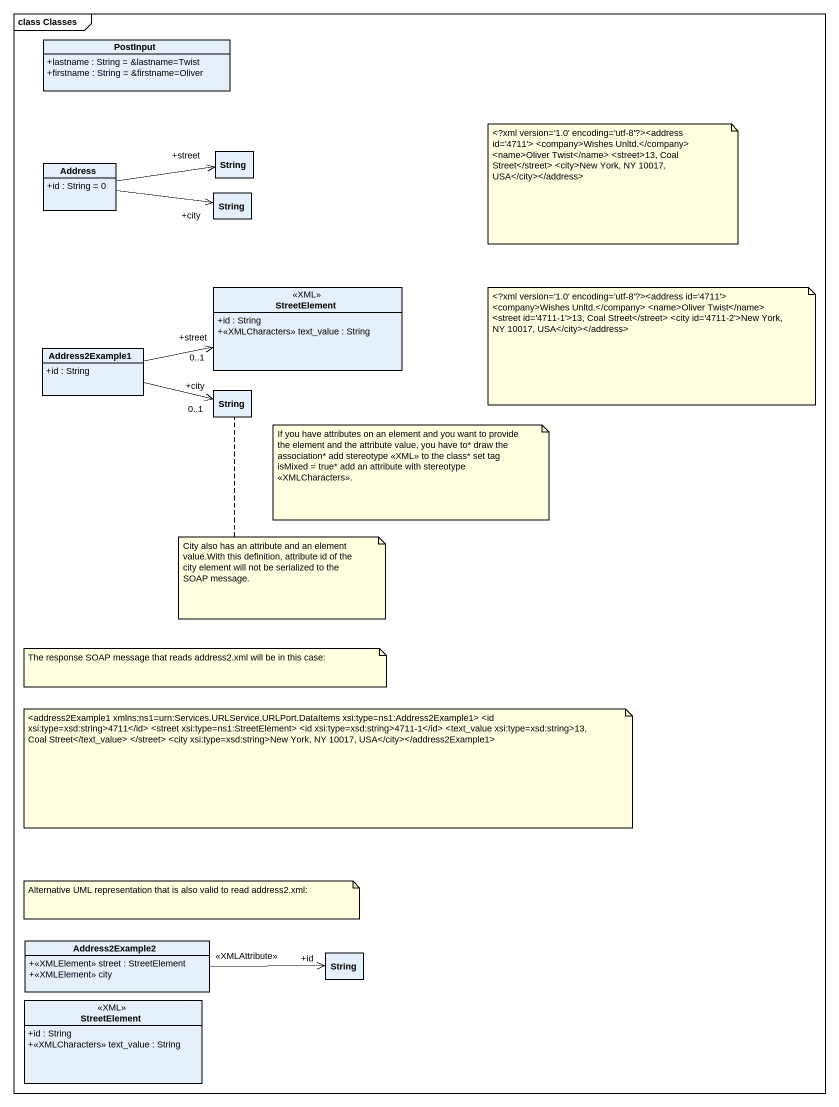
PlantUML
@startuml
mainframe class Classes
hide circle
hide empty members
skinparam classAttributeIconSize 0
class PostInput {
  +lastname : String = &lastname=Twist
  +firstname : String = &firstname=Oliver
}
class Address {
  +id : String = 0
}
class String
class "String" as String_2
class StreetElement <<XML>> {
  +id : String
  +<<XMLCharacters>> text_value : String
}
class Address2Example1 {
  +id : String
}
class "String" as String_3
class Address2Example2 {
  +<<XMLElement>> street : StreetElement
  +<<XMLElement>> city
}
class "String" as String_4
class "StreetElement" as StreetElement_2 <<XML>> {
  +id : String
  +<<XMLCharacters>> text_value : String
}
String "+street" <-left- Address
String_2 "+city" <-left- Address
StreetElement "+street\n0..1" <-left- Address2Example1
String_3 "+city\n0..1" <-left- Address2Example1
String_4 "+id\n<<XMLAttribute>>" <-left- Address2Example2
note as N1
  <?xml version='1.0' encoding='utf-8'?><address id='4711'> <company>Wishes Unltd.</company> <name>Oliver Twist</name> <street>13, Coal Street</street> <city>New York, NY 10017, USA</city></address>
end note
note as N2
  <?xml version='1.0' encoding='utf-8'?><address id='4711'> <company>Wishes Unltd.</company> <name>Oliver Twist</name> <street id='4711-1'>13, Coal Street</street> <city id='4711-2'>New York, NY 10017, USA</city></address>
end note
note as N3
  If you have attributes on an element and you want to provide the element and the attribute value, you have to* draw the association* add stereotype <<XML>> to the class* set tag isMixed = true* add an attribute with stereotype <<XMLCharacters>>.
end note
note bottom of String_3 : City also has an attribute and an element value.With this definition, attribute id of the city element will not be serialized to the SOAP message.
note as N5
  The response SOAP message that reads address2.xml will be in this case:
end note
note as N6
  <address2Example1 xmlns:ns1=urn:Services.URLService.URLPort.DataItems xsi:type=ns1:Address2Example1> <id xsi:type=xsd:string>4711</id> <street xsi:type=ns1:StreetElement> <id xsi:type=xsd:string>4711-1</id> <text_value xsi:type=xsd:string>13, Coal Street</text_value> </street> <city xsi:type=xsd:string>New York, NY 10017, USA</city></address2Example1>
end note
note as N7
  Alternative UML representation that is also valid to read address2.xml:
end note
@enduml
